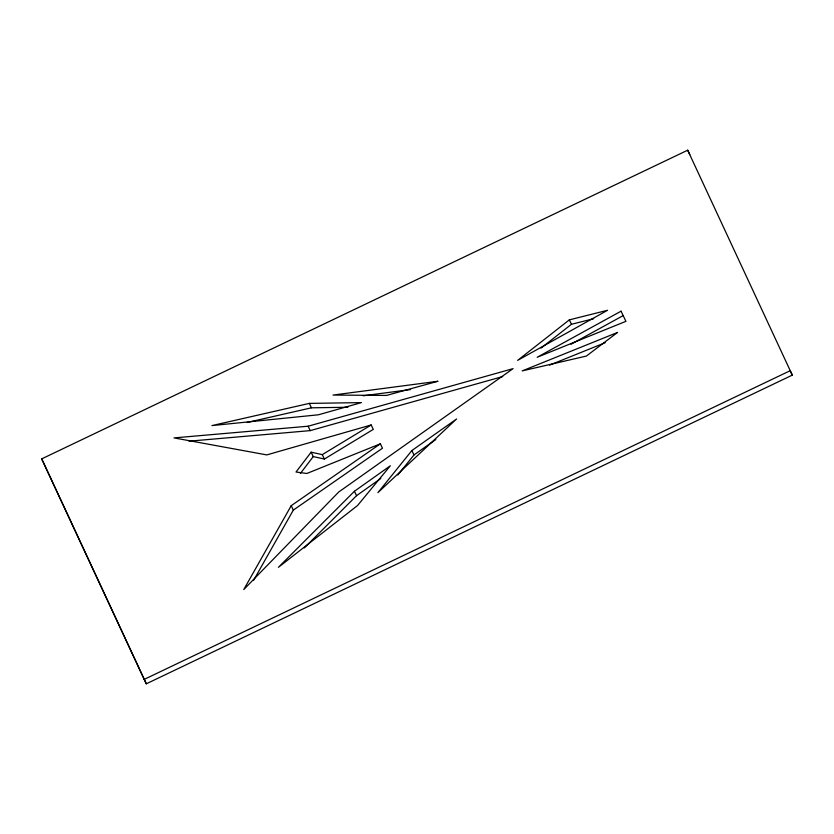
<?xml version="1.0" encoding="UTF-8"?>
<svg xmlns="http://www.w3.org/2000/svg" width="834" height="834" viewBox="0 0 834 834"><rect width="100%" height="100%" fill="white"/><g stroke="black" fill="none" stroke-linecap="round" stroke-linejoin="round"><path stroke-width="1.25" d="M380.367 443.813L291.212 505.685L243.757 589.565L338.698 492.029L513.098 368.628L308.121 426.216L173.993 437.902L266.786 454.905L371.193 424.975L373.309 429.385L324.395 459.044L313.25 456.584L311.134 452.174L296.018 472.023L306.891 473.472L380.367 443.813L382.483 448.223L293.318 510.106L253.567 580.381M300.396 473.462L313.25 456.584M411.871 450.548L377.927 492.633L456.584 418.981L411.871 450.548L413.977 454.957L397.818 475.005M354.429 491.268L278.42 567.318L357.525 505.55L390.343 465.768L354.429 491.268L356.545 495.688L304.347 547.907M569.33 319.87L517.643 360.371L607.579 310.269L569.33 319.87L571.446 324.29L541.037 348.112M356.545 495.688L380.836 478.435M413.977 454.957L435.817 439.539M311.134 452.174L322.278 454.634L371.193 424.975M571.019 344.254L623.175 315.596M687.696 150.193L792.3 375.123L146.304 683.807L41.7 458.877L687.696 150.193L689.812 154.603M144.188 679.397L790.184 370.703L792.3 375.123M549.637 365.094L605.161 342.711M189.005 441.196L310.227 430.625L502.714 376.551M571.446 324.29L593.652 318.713M309.331 403.395L211.961 425.59L318.484 414.779L361.424 402.613L309.331 403.395L311.447 407.816L347.914 407.263M246.958 422.504L311.447 407.816M363.238 395.785L410.516 389.572M322.278 454.634L324.395 459.044M308.121 426.216L310.227 430.625M291.212 505.685L293.318 510.106M41.7 458.877L146.304 683.807M617.525 332.453L586.375 356.066L522.178 370.901L617.525 332.453M621.069 311.186L537.159 357.286L625.917 321.33L621.069 311.186M437.787 381.294L386.507 395.431L333.006 395.066L437.787 381.294"/></g></svg>
